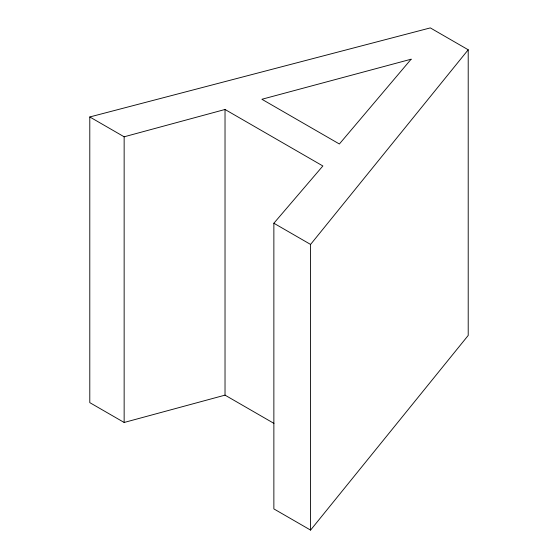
<?xml version="1.0" encoding="UTF-8"?>
<svg xmlns="http://www.w3.org/2000/svg" width="558" height="558" viewBox="0 0 558 558"><rect width="100%" height="100%" fill="white"/><g stroke="black" fill="none" stroke-linecap="round" stroke-linejoin="round"><path stroke-width="0.84" d="M89.789 116.964L124.148 136.801L225.027 109.48L322.873 165.97L273.866 223.235L273.866 508.903L310.576 530.1L310.576 244.432L468.211 49.774L430.316 27.9L89.789 116.964L89.789 402.632L124.148 422.469L225.027 395.141L273.95 423.389M310.576 530.1L468.211 335.442L468.211 49.774M273.866 223.235L310.576 244.432M225.027 109.48L225.027 395.141M124.148 136.801L124.148 422.469M411.12 59.211L339.376 143.992L261.904 99.268L411.12 59.211"/></g></svg>
